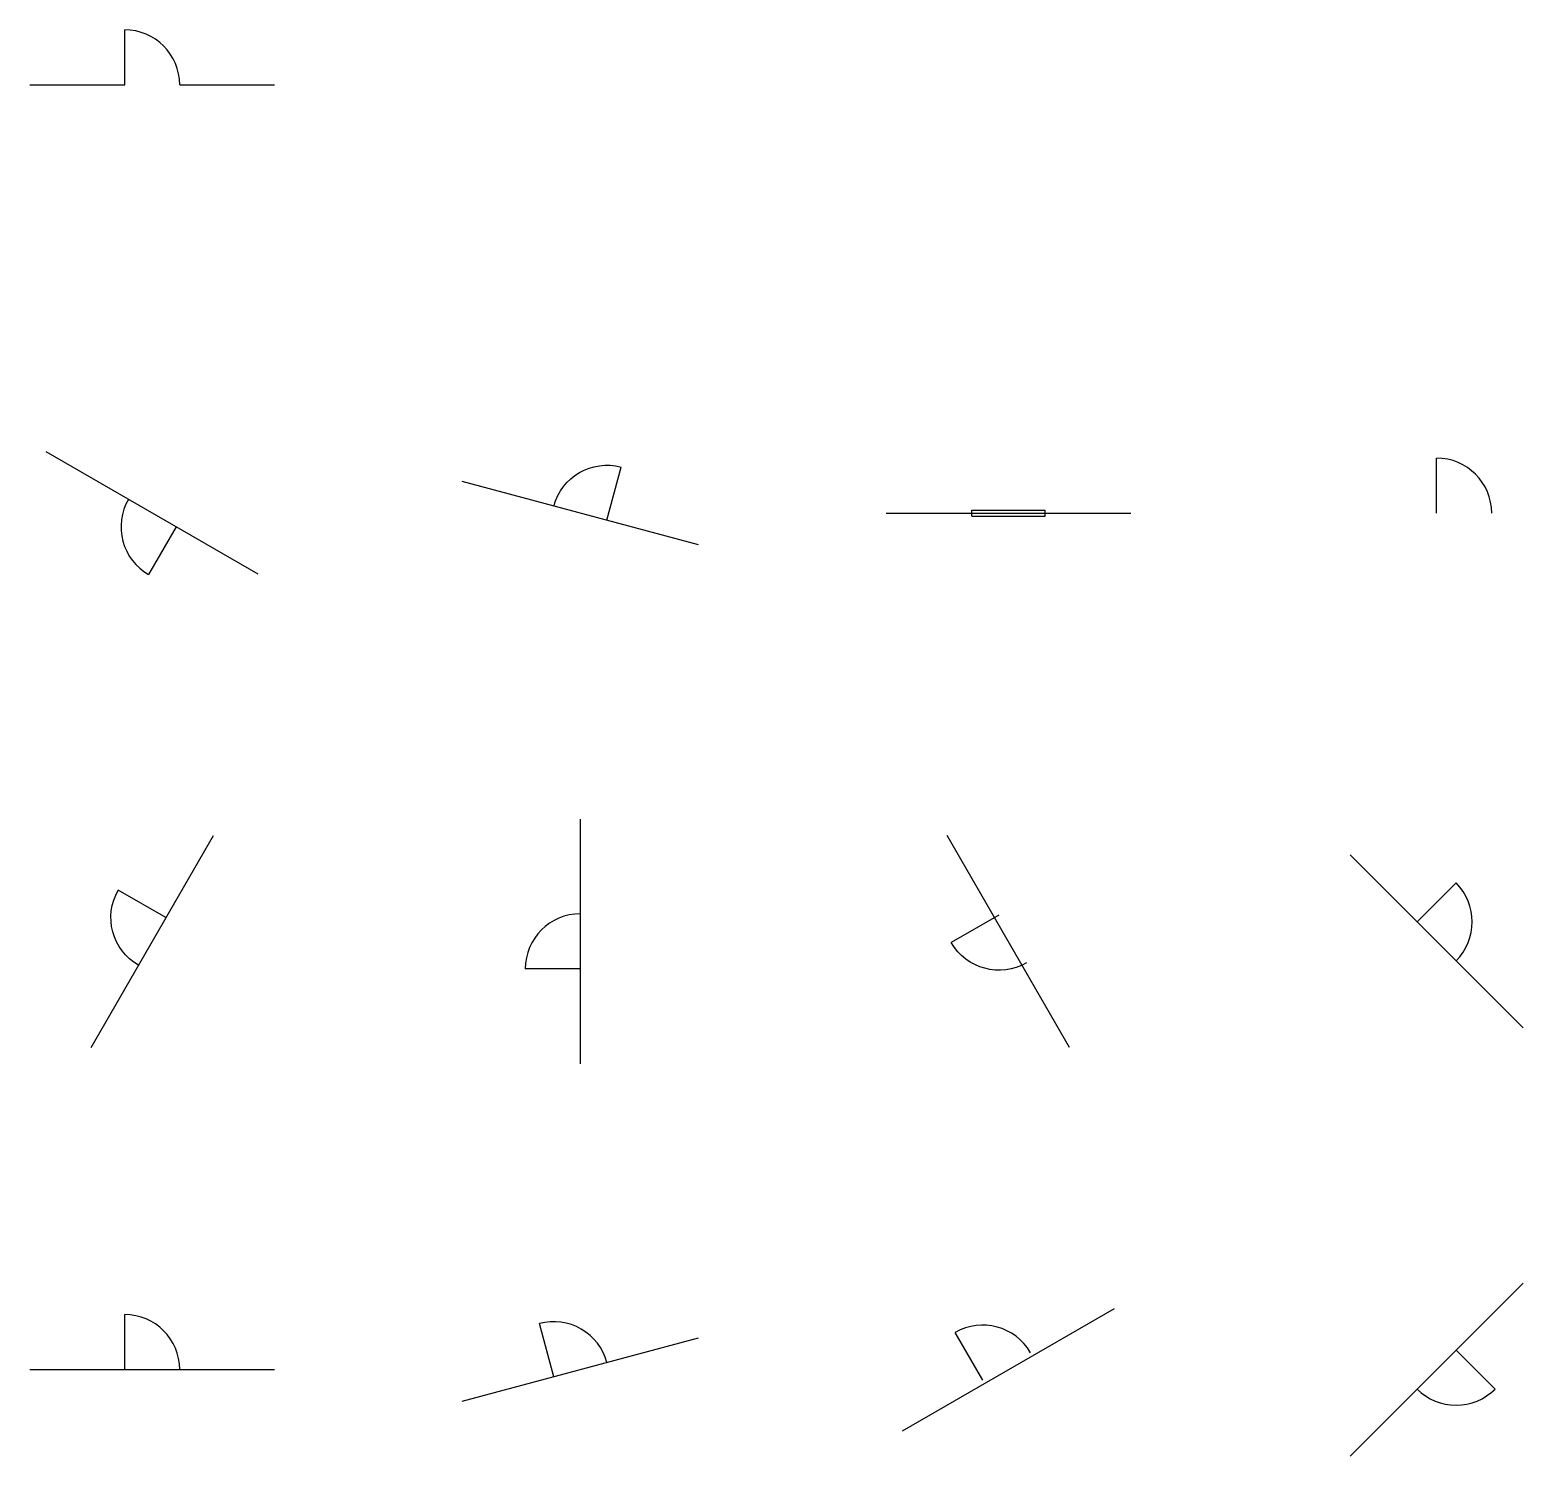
# Model space of a CAD drawing. Header units: millimetres. Extents: x 38000 to 62414, y 38586 to 61900.
import ezdxf

# ---------------------------------------------------------------- set-up
doc = ezdxf.new("R2010")
doc.units = ezdxf.units.MM
for name, color, linetype in [('A-DOOR', 2, 'CONTINUOUS'), ('A-GLAZ', 3, 'CONTINUOUS'), ('A-WALL-INT', 1, 'CONTINUOUS')]:
    doc.layers.add(name, color=color, linetype=linetype)

# ---------------------------------------------------------------- blocks, each defined once
blk = doc.blocks.new('DOOR-900')
at = {"layer": 'A-DOOR'}
blk.add_line((0, 0), (0, 900), dxfattribs=at)
blk.add_arc((0, 0), 900, 0, 90, dxfattribs=at)
blk = doc.blocks.new('WIN-1200')
for p, q in [((0, 50), (1200, 50)), ((0, -50), (0, 50)), ((1200, -50), (1200, 50)), ((0, -50), (1200, -50))]:
    blk.add_line(p, q)

msp = doc.modelspace()

# ---------------------------------------------------------------- linework, layer by layer
at = {"layer": 'A-WALL-INT'}
for p, q in [((38000, 61000), (39550, 61000)), ((40450, 61000), (42000, 61000)), ((41732.051, 53000), (38267.949, 55000)), ((48931.852, 53482.362), (45068.148, 54517.638)), ((52000, 54000), (56000, 54000)), ((47000, 45000), (47000, 49000)), ((39000, 45267.949), (41000, 48732.051)), ((55000, 45267.949), (53000, 48732.051)), ((62414.214, 45585.786), (59585.786, 48414.214)), ((59585.786, 38585.786), (62414.214, 41414.214)), ((52267.949, 39000), (55732.051, 41000)), ((45068.148, 39482.362), (48931.852, 40517.638)), ((38000, 40000), (42000, 40000))]:
    msp.add_line(p, q, dxfattribs=at)

# ---------------------------------------------------------------- block references
at = {"layer": 'A-DOOR'}
for p in [(39550, 61000), (61000, 54000), (39550, 40000), (39550, 40000)]:
    msp.add_blockref('DOOR-900', p, dxfattribs=at)
at = {"layer": 'A-DOOR', "yscale": -1, "rotation": 165}
msp.add_blockref('DOOR-900', (47434.667, 53883.531), dxfattribs=at)
at = {"layer": 'A-DOOR'}
for p, rotation in [((40389.711, 53775), 150), ((60681.802, 47318.198), 315), ((47000, 46550), 90), ((53580.289, 39826.962), 30), ((46565.333, 39883.531), 15), ((61318.198, 40318.198), 225)]:
    msp.add_blockref('DOOR-900', p, dxfattribs=dict(at, rotation=rotation))
at = {"layer": 'A-DOOR', "xscale": -1}
for p, rotation in [((40225, 47389.711), 60), ((53844.282, 47429.711), 120)]:
    msp.add_blockref('DOOR-900', p, dxfattribs=dict(at, rotation=rotation))
at = {"layer": 'A-GLAZ'}
msp.add_blockref('WIN-1200', (53400, 54000), dxfattribs=at)

doc.saveas('drawing.dxf')
